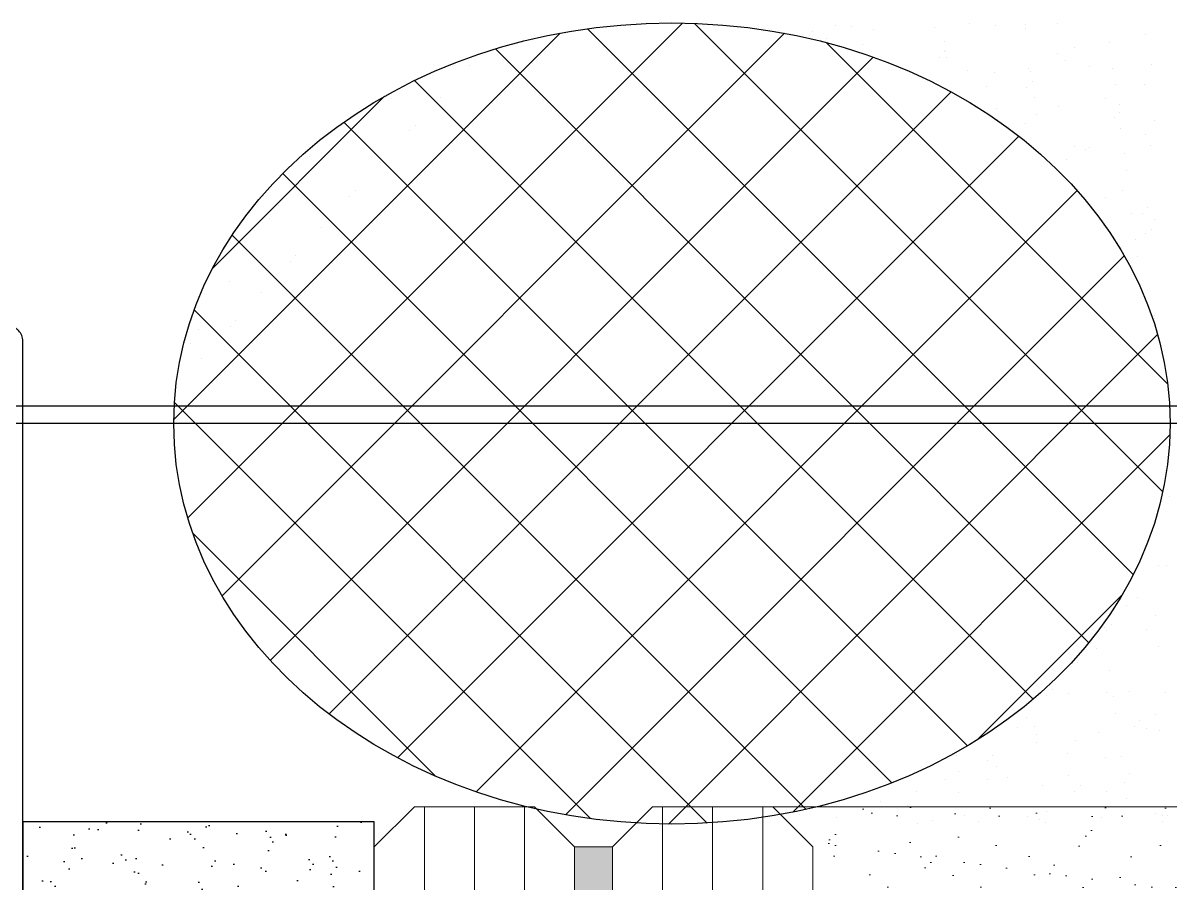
# Model space of a CAD drawing. Header units: millimetres. Extents: x 182 to 305, y 81 to 164.
# Drawn here: x 261.18892 to 261.21183, y 108.82059 to 108.83776 of the extents above; entities that cross this region are included whole.
import ezdxf

# ---------------------------------------------------------------- set-up
doc = ezdxf.new("R2010")
doc.units = ezdxf.units.MM
doc.linetypes.add('ACAD_ISO04W100', pattern=[30.5, 24, -3, 0.5, -3])
for name, color, linetype in [('Cascio-Accesorios', 7, 'Continuous'), ('Cascio-Perfil', 7, 'Continuous'), ('Cascio-Silicona', 7, 'Continuous')]:
    doc.layers.add(name, color=color, linetype=linetype)
doc.layers.add('Cascio-vidrio', color=7, linetype='Continuous', lineweight=9)

# ---------------------------------------------------------------- blocks, each defined once
blk = doc.blocks.new('DVH 6+12+4-4')
at = {"layer": 'Cascio-vidrio', "lineweight": 5}
h = blk.add_hatch(dxfattribs=at)
h.set_pattern_fill('AR-SAND', color=9, scale=0.025, style=0)
h.set_pattern_definition([(217.5, (241.7352, 295.9723), (0.0400008, -1.223533), [0, -0.9652, 0, -1.0795, 0, -1.031875]), (187.5, (241.7352, 295.9723), (-1.123808, -1.792063), [0, -0.5207, 0, -0.86995, 0, -0.333375]), (147.5, (242.5162, 295.9723), (-1.977481, -0.003593), [0, -0.3175, 0, -1.143, 0, -1.49225]), (137.5, (242.5162, 295.9723), (-1.908891, -0.557323), [0, -0.15875, 0, -0.7493, 0, -0.85725])])
h.paths.add_polyline_path([(-20.76, -5.2), (-20.76, 0.8), (-8.76, 0.8), (-8.76, -5.2), (-11.76, -3.2), (-17.76, -3.2)])
at = {"layer": 'Cascio-vidrio', "ltscale": 0.8}
h = blk.add_hatch(color=9, dxfattribs=at)
h.dxf.hatch_style = 1
h.paths.add_polyline_path([(-4.76, -96.521), (-4, -96.521), (-4, 0), (-4.76, 0)])
at = {"layer": 'Cascio-vidrio', "lineweight": 5}
blk.add_line((-7.76, 0.8), (-21.56, 0.8), dxfattribs=at)
at = {"layer": 'Cascio-vidrio', "color": 9, "ltscale": 0.8}
for p, q in [((-7.76, -96.521), (-7.76, 0.8)), ((-6.76, -96.521), (-6.76, 0.8)), ((-5.76, -96.521), (-5.76, 0.8)), ((-3, -96.521), (-3, 0.8)), ((-2, -96.521), (-2, 0.8)), ((-1, -96.521), (-1, 0.8))]:
    blk.add_line(p, q, dxfattribs=at)
at = {"layer": 'Cascio-vidrio', "ltscale": 0.8}
for points in [[(-8.76, -96.521), (-8.76, 0), (-7.96, 0.8), (-5.56, 0.8), (-4.76, 0), (-4.76, -96.521)], [(0, -96.521), (0, 0), (-0.8, 0.8), (-3.2, 0.8), (-4, 0), (-4, -96.521)]]:
    blk.add_lwpolyline(points, dxfattribs=at)
at = {"layer": 'Cascio-vidrio', "color": 9, "ltscale": 0.8}
blk.add_lwpolyline([(-4.76, -96.521), (-4.76, 0), (-4, 0), (-4, -96.521)], dxfattribs=at)
blk = doc.blocks.new('A$C563B6C09')
at = {"layer": 'Cascio-Silicona'}
h = blk.add_hatch(dxfattribs=at)
h.set_pattern_fill('AR-SAND', color=256, scale=0.507994, style=0)
h.set_pattern_definition([(142.5, (72753.0125, -14790.057), (0.032000274, 0.978815707), [0, -0.772151506, 0, -0.8635905, 0, -0.825490919]), (172.5, (72753.0125, -14790.057), (-0.899036676, 1.43363443), [0, -0.4165554176, 0, -0.695952344, 0, -0.266697066]), (212.5, (72753.6373, -14790.057), (-1.581966663, 0.002874768), [0, -0.253997206, 0, -0.914389941, 0, -1.193786867]), (222.5, (72753.6373, -14790.057), (-1.527095516, 0.445854282), [0, -0.126998603, 0, -0.599433406, 0, -0.685792456])])
h.paths.add_polyline_path([(80.265, 27.653), (97.353, 27.653), (97.353, 34.673), (80.265, 34.673)])
at = {"layer": 'Cascio-Perfil', "color": 8, "linetype": 'ACAD_ISO04W100', "ltscale": 0.5}
blk.add_line((105.653, 0.895), (105.653, 282.544), dxfattribs=at)
at = {"layer": 'Cascio-Perfil', "color": 9, "linetype": 'ACAD_ISO04W100', "ltscale": 0.5}
blk.add_line((105.653, 0.895), (105.653, 180.752), dxfattribs=at)
at = {"layer": 'Cascio-Perfil'}
blk.add_lwpolyline([(95.299, 34.673), (106.953, 34.673, 0.414214), (107.253, 34.973), (107.253, 50.265)], format="xyb", dxfattribs=at)
at = {"layer": 'Cascio-Silicona', "color": 1}
blk.add_lwpolyline([(80.265, 27.653), (97.353, 27.653), (97.353, 34.673), (80.265, 34.673)], close=True, dxfattribs=at)
at = {"xscale": -0.999919, "yscale": 0.999919, "zscale": 0.999919, "rotation": 270}
blk.add_blockref('DVH 6+12+4-4', (96.855, 27.653), dxfattribs=at)
blk = doc.blocks.new('CP102-Doble')
blk.add_blockref('A$C563B6C09', (-105.65322, -0.895036))

msp = doc.modelspace()

# ---------------------------------------------------------------- linework, layer by layer
at = {"layer": 'Cascio-Accesorios', "color": 252, "linetype": 'Continuous', "ltscale": 0.8}
for p, q in [((261.202094, 108.83776, -1322.203034), (261.19221, 108.827876, -1322.203034)), ((261.202094, 108.83776, -1322.203034), (261.19221, 108.827876, -1322.203034)), ((261.211098, 108.826745, -1322.203034), (261.200196, 108.837647, -1322.203034)), ((261.211098, 108.826745, -1322.203034), (261.200196, 108.837647, -1322.203034)), ((261.211688, 108.8284, -1322.203034), (261.202334, 108.837754, -1322.203034)), ((261.211688, 108.8284, -1322.203034), (261.202334, 108.837754, -1322.203034)), ((261.199647, 108.837558, -1322.203034), (261.191929, 108.829841, -1322.203034)), ((261.199647, 108.837558, -1322.203034), (261.191929, 108.829841, -1322.203034)), ((261.204133, 108.837555, -1322.203034), (261.192898, 108.82632, -1322.203034)), ((261.204133, 108.837555, -1322.203034), (261.192898, 108.82632, -1322.203034)), ((261.210212, 108.825386, -1322.203034), (261.198355, 108.837243, -1322.203034)), ((261.210212, 108.825386, -1322.203034), (261.198355, 108.837243, -1322.203034)), ((261.211786, 108.830547, -1322.203034), (261.204964, 108.837369, -1322.203034)), ((261.211786, 108.830547, -1322.203034), (261.204964, 108.837369, -1322.203034)), ((261.205904, 108.83708, -1322.203034), (261.193856, 108.825032, -1322.203034)), ((261.205904, 108.83708, -1322.203034), (261.193856, 108.825032, -1322.203034)), ((261.209098, 108.824255, -1322.203034), (261.19674, 108.836612, -1322.203034)), ((261.209098, 108.824255, -1322.203034), (261.19674, 108.836612, -1322.203034)), ((261.196141, 108.836298, -1322.203034), (261.192707, 108.832863, -1322.203034)), ((261.196141, 108.836298, -1322.203034), (261.192707, 108.832863, -1322.203034)), ((261.207458, 108.836389, -1322.203034), (261.19503, 108.823961, -1322.203034)), ((261.207458, 108.836389, -1322.203034), (261.19503, 108.823961, -1322.203034)), ((261.207784, 108.823323, -1322.203034), (261.195326, 108.835782, -1322.203034)), ((261.207784, 108.823323, -1322.203034), (261.195326, 108.835782, -1322.203034)), ((261.208815, 108.835501, -1322.203034), (261.1964, 108.823086, -1322.203034)), ((261.208815, 108.835501, -1322.203034), (261.1964, 108.823086, -1322.203034)), ((261.206276, 108.822586, -1322.203034), (261.194106, 108.834756, -1322.203034)), ((261.206276, 108.822586, -1322.203034), (261.194106, 108.834756, -1322.203034)), ((261.209976, 108.834417, -1322.203034), (261.197968, 108.822409, -1322.203034)), ((261.209976, 108.834417, -1322.203034), (261.197968, 108.822409, -1322.203034)), ((261.204558, 108.822059, -1322.203034), (261.193096, 108.833521, -1322.203034)), ((261.204558, 108.822059, -1322.203034), (261.193096, 108.833521, -1322.203034)), ((261.210918, 108.833114, -1322.203034), (261.199753, 108.821949, -1322.203034)), ((261.210918, 108.833114, -1322.203034), (261.199753, 108.821949, -1322.203034)), ((261.202588, 108.821784, -1322.203034), (261.192338, 108.832034, -1322.203034)), ((261.202588, 108.821784, -1322.203034), (261.192338, 108.832034, -1322.203034)), ((261.211586, 108.831537, -1322.203034), (261.201814, 108.821764, -1322.203034)), ((261.211586, 108.831537, -1322.203034), (261.201814, 108.821764, -1322.203034)), ((261.200256, 108.821872, -1322.203034), (261.191943, 108.830184, -1322.203034)), ((261.200256, 108.821872, -1322.203034), (261.191943, 108.830184, -1322.203034)), ((261.21183, 108.829535, -1322.203034), (261.204298, 108.822003, -1322.203034)), ((261.21183, 108.829535, -1322.203034), (261.204298, 108.822003, -1322.203034)), ((261.197161, 108.822721, -1322.203034), (261.192309, 108.827573, -1322.203034)), ((261.197161, 108.822721, -1322.203034), (261.192309, 108.827573, -1322.203034)), ((261.210872, 108.826333, -1322.203034), (261.207983, 108.823444, -1322.203034)), ((261.210872, 108.826333, -1322.203034), (261.207983, 108.823444, -1322.203034))]:
    msp.add_line(p, q, dxfattribs=at)
at = {"layer": 'Cascio-Accesorios', "color": 252, "ltscale": 0.8}
msp.add_ellipse((261.201881, 108.829763, -1322.203034), major_axis=(-0.009952, 0), ratio=0.803721, dxfattribs=at)
msp.add_ellipse((261.201881, 108.829763, -1322.203034), major_axis=(-0.009952, 0), ratio=0.803721, dxfattribs=at)
at = {"layer": 'Cascio-Perfil', "color": 252, "linetype": 'ACAD_ISO04W100', "ltscale": 0.5}
for q in [(260.942648, 108.829765, -1322.203034), (260.942648, 108.829765, -1322.203034), (261.042835, 108.829765, -1322.203034), (261.042835, 108.829765, -1322.203034), (261.042837, 108.829765, -1322.203034), (261.042837, 108.829765, -1322.203034)]:
    msp.add_line((261.222694, 108.829765, -1322.203034), q, dxfattribs=at)
at = {"layer": 'Cascio-Silicona', "color": 252, "linetype": 'Continuous', "ltscale": 0.8}
for p, q in [((261.205149, 108.837715, -1322.203034), (261.205149, 108.837715, -1322.203034)), ((261.205149, 108.837715, -1322.203034), (261.205149, 108.837715, -1322.203034)), ((261.20547, 108.837688, -1322.203034), (261.20547, 108.837688, -1322.203034)), ((261.20547, 108.837688, -1322.203034), (261.20547, 108.837688, -1322.203034)), ((261.207128, 108.837666, -1322.203034), (261.207128, 108.837666, -1322.203034)), ((261.207128, 108.837666, -1322.203034), (261.207128, 108.837666, -1322.203034)), ((261.207833, 108.83775, -1322.203034), (261.207833, 108.83775, -1322.203034)), ((261.207833, 108.83775, -1322.203034), (261.207833, 108.83775, -1322.203034)), ((261.208351, 108.837706, -1322.203034), (261.208351, 108.837706, -1322.203034)), ((261.208351, 108.837706, -1322.203034), (261.208351, 108.837706, -1322.203034)), ((261.208942, 108.837649, -1322.203034), (261.208942, 108.837649, -1322.203034)), ((261.208942, 108.837649, -1322.203034), (261.208942, 108.837649, -1322.203034)), ((261.208947, 108.837728, -1322.203034), (261.208947, 108.837728, -1322.203034)), ((261.208947, 108.837728, -1322.203034), (261.208947, 108.837728, -1322.203034)), ((261.209575, 108.837746, -1322.203034), (261.209575, 108.837746, -1322.203034)), ((261.209575, 108.837746, -1322.203034), (261.209575, 108.837746, -1322.203034)), ((261.204016, 108.837602, -1322.203034), (261.204016, 108.837602, -1322.203034)), ((261.204016, 108.837602, -1322.203034), (261.204016, 108.837602, -1322.203034)), ((261.204681, 108.837586, -1322.203034), (261.204681, 108.837586, -1322.203034)), ((261.204681, 108.837586, -1322.203034), (261.204681, 108.837586, -1322.203034)), ((261.204979, 108.837448, -1322.203034), (261.204979, 108.837448, -1322.203034)), ((261.204979, 108.837448, -1322.203034), (261.204979, 108.837448, -1322.203034)), ((261.205904, 108.837626, -1322.203034), (261.205904, 108.837626, -1322.203034)), ((261.205904, 108.837626, -1322.203034), (261.205904, 108.837626, -1322.203034)), ((261.211343, 108.837522, -1322.203034), (261.211343, 108.837522, -1322.203034)), ((261.211343, 108.837522, -1322.203034), (261.211343, 108.837522, -1322.203034)), ((261.205696, 108.837325, -1322.203034), (261.205696, 108.837325, -1322.203034)), ((261.205696, 108.837325, -1322.203034), (261.205696, 108.837325, -1322.203034)), ((261.207327, 108.837198, -1322.203034), (261.207327, 108.837198, -1322.203034)), ((261.207327, 108.837198, -1322.203034), (261.207327, 108.837198, -1322.203034)), ((261.207331, 108.837394, -1322.203034), (261.207331, 108.837394, -1322.203034)), ((261.207331, 108.837394, -1322.203034), (261.207331, 108.837394, -1322.203034)), ((261.207357, 108.837215, -1322.203034), (261.207357, 108.837215, -1322.203034)), ((261.207357, 108.837215, -1322.203034), (261.207357, 108.837215, -1322.203034)), ((261.209923, 108.837277, -1322.203034), (261.209923, 108.837277, -1322.203034)), ((261.209923, 108.837277, -1322.203034), (261.209923, 108.837277, -1322.203034)), ((261.210622, 108.837372, -1322.203034), (261.210622, 108.837372, -1322.203034)), ((261.210622, 108.837372, -1322.203034), (261.210622, 108.837372, -1322.203034)), ((261.197942, 108.837024, -1322.203034), (261.197942, 108.837024, -1322.203034)), ((261.197942, 108.837024, -1322.203034), (261.197942, 108.837024, -1322.203034)), ((261.20722, 108.837081, -1322.203034), (261.20722, 108.837081, -1322.203034)), ((261.20722, 108.837081, -1322.203034), (261.20722, 108.837081, -1322.203034)), ((261.207375, 108.837064, -1322.203034), (261.207375, 108.837064, -1322.203034)), ((261.207375, 108.837064, -1322.203034), (261.207375, 108.837064, -1322.203034)), ((261.209583, 108.837143, -1322.203034), (261.209583, 108.837143, -1322.203034)), ((261.209583, 108.837143, -1322.203034), (261.209583, 108.837143, -1322.203034)), ((261.209753, 108.837009, -1322.203034), (261.209753, 108.837009, -1322.203034)), ((261.209753, 108.837009, -1322.203034), (261.209753, 108.837009, -1322.203034)), ((261.197835, 108.836907, -1322.203034), (261.197835, 108.836907, -1322.203034)), ((261.197835, 108.836907, -1322.203034), (261.197835, 108.836907, -1322.203034)), ((261.207785, 108.83681, -1322.203034), (261.207785, 108.83681, -1322.203034)), ((261.207785, 108.83681, -1322.203034), (261.207785, 108.83681, -1322.203034)), ((261.208333, 108.836764, -1322.203034), (261.208333, 108.836764, -1322.203034)), ((261.208333, 108.836764, -1322.203034), (261.208333, 108.836764, -1322.203034)), ((261.209008, 108.83685, -1322.203034), (261.209008, 108.83685, -1322.203034)), ((261.209008, 108.83685, -1322.203034), (261.209008, 108.83685, -1322.203034)), ((261.209055, 108.836787, -1322.203034), (261.209055, 108.836787, -1322.203034)), ((261.209055, 108.836787, -1322.203034), (261.209055, 108.836787, -1322.203034)), ((261.210232, 108.83689, -1322.203034), (261.210232, 108.83689, -1322.203034)), ((261.210232, 108.83689, -1322.203034), (261.210232, 108.83689, -1322.203034)), ((261.21069, 108.836856, -1322.203034), (261.21069, 108.836856, -1322.203034)), ((261.21069, 108.836856, -1322.203034), (261.21069, 108.836856, -1322.203034)), ((261.211455, 108.83693, -1322.203034), (261.211455, 108.83693, -1322.203034)), ((261.211455, 108.83693, -1322.203034), (261.211455, 108.83693, -1322.203034)), ((261.208163, 108.836496, -1322.203034), (261.208163, 108.836496, -1322.203034)), ((261.208163, 108.836496, -1322.203034), (261.208163, 108.836496, -1322.203034)), ((261.209077, 108.83659, -1322.203034), (261.209077, 108.83659, -1322.203034)), ((261.209077, 108.83659, -1322.203034), (261.209077, 108.83659, -1322.203034)), ((261.210734, 108.836525, -1322.203034), (261.210734, 108.836525, -1322.203034)), ((261.210734, 108.836525, -1322.203034), (261.210734, 108.836525, -1322.203034)), ((261.211333, 108.836535, -1322.203034), (261.211333, 108.836535, -1322.203034)), ((261.211333, 108.836535, -1322.203034), (261.211333, 108.836535, -1322.203034)), ((261.197256, 108.836275, -1322.203034), (261.197256, 108.836275, -1322.203034)), ((261.197256, 108.836275, -1322.203034), (261.197256, 108.836275, -1322.203034)), ((261.20897, 108.836473, -1322.203034), (261.20897, 108.836473, -1322.203034)), ((261.20897, 108.836473, -1322.203034), (261.20897, 108.836473, -1322.203034)), ((261.209123, 108.83627, -1322.203034), (261.209123, 108.83627, -1322.203034)), ((261.209123, 108.83627, -1322.203034), (261.209123, 108.83627, -1322.203034)), ((261.208372, 108.836044, -1322.203034), (261.208372, 108.836044, -1322.203034)), ((261.208372, 108.836044, -1322.203034), (261.208372, 108.836044, -1322.203034)), ((261.209596, 108.836084, -1322.203034), (261.209596, 108.836084, -1322.203034)), ((261.209596, 108.836084, -1322.203034), (261.209596, 108.836084, -1322.203034)), ((261.210541, 108.836263, -1322.203034), (261.210541, 108.836263, -1322.203034)), ((261.210541, 108.836263, -1322.203034), (261.210541, 108.836263, -1322.203034)), ((261.210819, 108.836124, -1322.203034), (261.210819, 108.836124, -1322.203034)), ((261.210819, 108.836124, -1322.203034), (261.210819, 108.836124, -1322.203034)), ((261.208391, 108.835841, -1322.203034), (261.208391, 108.835841, -1322.203034)), ((261.208391, 108.835841, -1322.203034), (261.208391, 108.835841, -1322.203034)), ((261.209167, 108.83594, -1322.203034), (261.209167, 108.83594, -1322.203034)), ((261.209167, 108.83594, -1322.203034), (261.209167, 108.83594, -1322.203034)), ((261.21072, 108.835866, -1322.203034), (261.21072, 108.835866, -1322.203034)), ((261.21072, 108.835866, -1322.203034), (261.21072, 108.835866, -1322.203034)), ((261.210827, 108.835983, -1322.203034), (261.210827, 108.835983, -1322.203034)), ((261.210827, 108.835983, -1322.203034), (261.210827, 108.835983, -1322.203034)), ((261.211517, 108.835812, -1322.203034), (261.211517, 108.835812, -1322.203034)), ((261.211517, 108.835812, -1322.203034), (261.211517, 108.835812, -1322.203034)), ((261.196642, 108.835606, -1322.203034), (261.196642, 108.835606, -1322.203034)), ((261.196642, 108.835606, -1322.203034), (261.196642, 108.835606, -1322.203034)), ((261.19675, 108.835723, -1322.203034), (261.19675, 108.835723, -1322.203034)), ((261.19675, 108.835723, -1322.203034), (261.19675, 108.835723, -1322.203034)), ((261.208951, 108.83575, -1322.203034), (261.208951, 108.83575, -1322.203034)), ((261.208951, 108.83575, -1322.203034), (261.208951, 108.83575, -1322.203034)), ((261.210847, 108.835663, -1322.203034), (261.210847, 108.835663, -1322.203034)), ((261.210847, 108.835663, -1322.203034), (261.210847, 108.835663, -1322.203034)), ((261.211346, 108.835544, -1322.203034), (261.211346, 108.835544, -1322.203034)), ((261.211346, 108.835544, -1322.203034), (261.211346, 108.835544, -1322.203034)), ((261.209927, 108.835299, -1322.203034), (261.209927, 108.835299, -1322.203034)), ((261.209927, 108.835299, -1322.203034), (261.209927, 108.835299, -1322.203034)), ((261.210141, 108.835234, -1322.203034), (261.210141, 108.835234, -1322.203034)), ((261.210141, 108.835234, -1322.203034), (261.210141, 108.835234, -1322.203034)), ((261.210224, 108.835266, -1322.203034), (261.210224, 108.835266, -1322.203034)), ((261.210224, 108.835266, -1322.203034), (261.210224, 108.835266, -1322.203034)), ((261.210915, 108.835146, -1322.203034), (261.210915, 108.835146, -1322.203034)), ((261.210915, 108.835146, -1322.203034), (261.210915, 108.835146, -1322.203034)), ((261.211448, 108.835306, -1322.203034), (261.211448, 108.835306, -1322.203034)), ((261.211448, 108.835306, -1322.203034), (261.211448, 108.835306, -1322.203034)), ((261.194633, 108.83509, -1322.203034), (261.194633, 108.83509, -1322.203034)), ((261.194633, 108.83509, -1322.203034), (261.194633, 108.83509, -1322.203034)), ((261.196063, 108.834974, -1322.203034), (261.196063, 108.834974, -1322.203034)), ((261.196063, 108.834974, -1322.203034), (261.196063, 108.834974, -1322.203034)), ((261.209756, 108.835031, -1322.203034), (261.209756, 108.835031, -1322.203034)), ((261.209756, 108.835031, -1322.203034), (261.209756, 108.835031, -1322.203034)), ((261.210959, 108.834816, -1322.203034), (261.210959, 108.834816, -1322.203034)), ((261.210959, 108.834816, -1322.203034), (261.210959, 108.834816, -1322.203034)), ((261.19545, 108.834304, -1322.203034), (261.19545, 108.834304, -1322.203034)), ((261.19545, 108.834304, -1322.203034), (261.19545, 108.834304, -1322.203034)), ((261.195557, 108.834421, -1322.203034), (261.195557, 108.834421, -1322.203034)), ((261.195557, 108.834421, -1322.203034), (261.195557, 108.834421, -1322.203034)), ((261.210545, 108.834286, -1322.203034), (261.210545, 108.834286, -1322.203034)), ((261.210545, 108.834286, -1322.203034), (261.210545, 108.834286, -1322.203034)), ((261.210881, 108.834409, -1322.203034), (261.210881, 108.834409, -1322.203034)), ((261.210881, 108.834409, -1322.203034), (261.210881, 108.834409, -1322.203034)), ((261.194019, 108.834126, -1322.203034), (261.194019, 108.834126, -1322.203034)), ((261.194019, 108.834126, -1322.203034), (261.194019, 108.834126, -1322.203034)), ((261.211384, 108.834074, -1322.203034), (261.211384, 108.834074, -1322.203034)), ((261.211384, 108.834074, -1322.203034), (261.211384, 108.834074, -1322.203034)), ((261.193848, 108.833858, -1322.203034), (261.193848, 108.833858, -1322.203034)), ((261.193848, 108.833858, -1322.203034), (261.193848, 108.833858, -1322.203034)), ((261.211072, 108.833953, -1322.203034), (261.211072, 108.833953, -1322.203034)), ((261.211072, 108.833953, -1322.203034), (261.211072, 108.833953, -1322.203034)), ((261.211277, 108.833957, -1322.203034), (261.211277, 108.833957, -1322.203034)), ((261.211277, 108.833957, -1322.203034), (261.211277, 108.833957, -1322.203034)), ((261.211521, 108.833834, -1322.203034), (261.211521, 108.833834, -1322.203034)), ((261.211521, 108.833834, -1322.203034), (261.211521, 108.833834, -1322.203034)), ((261.194871, 108.833672, -1322.203034), (261.194871, 108.833672, -1322.203034)), ((261.194871, 108.833672, -1322.203034), (261.194871, 108.833672, -1322.203034)), ((261.21135, 108.833567, -1322.203034), (261.21135, 108.833567, -1322.203034)), ((261.21135, 108.833567, -1322.203034), (261.21135, 108.833567, -1322.203034)), ((261.211469, 108.833643, -1322.203034), (261.211469, 108.833643, -1322.203034)), ((261.211469, 108.833643, -1322.203034), (261.211469, 108.833643, -1322.203034)), ((261.21114, 108.833437, -1322.203034), (261.21114, 108.833437, -1322.203034)), ((261.21114, 108.833437, -1322.203034), (261.21114, 108.833437, -1322.203034)), ((261.194364, 108.83312, -1322.203034), (261.194364, 108.83312, -1322.203034)), ((261.194364, 108.83312, -1322.203034), (261.194364, 108.83312, -1322.203034)), ((261.211184, 108.833107, -1322.203034), (261.211184, 108.833107, -1322.203034)), ((261.211184, 108.833107, -1322.203034), (261.211184, 108.833107, -1322.203034)), ((261.194257, 108.833003, -1322.203034), (261.194257, 108.833003, -1322.203034)), ((261.194257, 108.833003, -1322.203034), (261.194257, 108.833003, -1322.203034)), ((261.193046, 108.832599, -1322.203034), (261.193046, 108.832599, -1322.203034)), ((261.193046, 108.832599, -1322.203034), (261.193046, 108.832599, -1322.203034)), ((261.193678, 108.832371, -1322.203034), (261.193678, 108.832371, -1322.203034)), ((261.193678, 108.832371, -1322.203034), (261.193678, 108.832371, -1322.203034)), ((261.211531, 108.831928, -1322.203034), (261.211531, 108.831928, -1322.203034)), ((261.211531, 108.831928, -1322.203034), (261.211531, 108.831928, -1322.203034)), ((261.193064, 108.831701, -1322.203034), (261.193064, 108.831701, -1322.203034)), ((261.193064, 108.831701, -1322.203034), (261.193064, 108.831701, -1322.203034)), ((261.193172, 108.831818, -1322.203034), (261.193172, 108.831818, -1322.203034)), ((261.193172, 108.831818, -1322.203034), (261.193172, 108.831818, -1322.203034)), ((261.211524, 108.831857, -1322.203034), (261.211524, 108.831857, -1322.203034)), ((261.211524, 108.831857, -1322.203034), (261.211524, 108.831857, -1322.203034)), ((261.192432, 108.831635, -1322.203034), (261.192432, 108.831635, -1322.203034)), ((261.192432, 108.831635, -1322.203034), (261.192432, 108.831635, -1322.203034)), ((261.192262, 108.831367, -1322.203034), (261.192262, 108.831367, -1322.203034)), ((261.192262, 108.831367, -1322.203034), (261.192262, 108.831367, -1322.203034)), ((261.192485, 108.831069, -1322.203034), (261.192485, 108.831069, -1322.203034)), ((261.192485, 108.831069, -1322.203034), (261.192485, 108.831069, -1322.203034)), ((261.191979, 108.830517, -1322.203034), (261.191979, 108.830517, -1322.203034)), ((261.191979, 108.830517, -1322.203034), (261.191979, 108.830517, -1322.203034)), ((261.211813, 108.829507, -1322.203034), (261.211813, 108.829507, -1322.203034)), ((261.211813, 108.829507, -1322.203034), (261.211813, 108.829507, -1322.203034)), ((261.211747, 108.828826, -1322.203034), (261.211747, 108.828826, -1322.203034)), ((261.211747, 108.828826, -1322.203034), (261.211747, 108.828826, -1322.203034)), ((261.211815, 108.828309, -1322.203034), (261.211815, 108.828309, -1322.203034)), ((261.211815, 108.828309, -1322.203034), (261.211815, 108.828309, -1322.203034)), ((261.211606, 108.826927, -1322.203034), (261.211606, 108.826927, -1322.203034)), ((261.211606, 108.826927, -1322.203034), (261.211606, 108.826927, -1322.203034)), ((261.211756, 108.826929, -1322.203034), (261.211756, 108.826929, -1322.203034)), ((261.211756, 108.826929, -1322.203034), (261.211756, 108.826929, -1322.203034)), ((261.211177, 108.826297, -1322.203034), (261.211177, 108.826297, -1322.203034)), ((261.211177, 108.826297, -1322.203034), (261.211177, 108.826297, -1322.203034)), ((261.21097, 108.826121, -1322.203034), (261.21097, 108.826121, -1322.203034)), ((261.21097, 108.826121, -1322.203034), (261.21097, 108.826121, -1322.203034)), ((261.210671, 108.825744, -1322.203034), (261.210671, 108.825744, -1322.203034)), ((261.210671, 108.825744, -1322.203034), (261.210671, 108.825744, -1322.203034)), ((261.211535, 108.825924, -1322.203034), (261.211535, 108.825924, -1322.203034)), ((261.211535, 108.825924, -1322.203034), (261.211535, 108.825924, -1322.203034)), ((261.210517, 108.825684, -1322.203034), (261.210517, 108.825684, -1322.203034)), ((261.210517, 108.825684, -1322.203034), (261.210517, 108.825684, -1322.203034)), ((261.210564, 108.825627, -1322.203034), (261.210564, 108.825627, -1322.203034)), ((261.210564, 108.825627, -1322.203034), (261.210564, 108.825627, -1322.203034)), ((261.211364, 108.825657, -1322.203034), (261.211364, 108.825657, -1322.203034)), ((261.211364, 108.825657, -1322.203034), (261.211364, 108.825657, -1322.203034)), ((261.211598, 108.825302, -1322.203034), (261.211598, 108.825302, -1322.203034)), ((261.211598, 108.825302, -1322.203034), (261.211598, 108.825302, -1322.203034)), ((261.210374, 108.825262, -1322.203034), (261.210374, 108.825262, -1322.203034)), ((261.210374, 108.825262, -1322.203034), (261.210374, 108.825262, -1322.203034)), ((261.209985, 108.824995, -1322.203034), (261.209985, 108.824995, -1322.203034)), ((261.209985, 108.824995, -1322.203034), (261.209985, 108.824995, -1322.203034)), ((261.210631, 108.824822, -1322.203034), (261.210631, 108.824822, -1322.203034)), ((261.210631, 108.824822, -1322.203034), (261.210631, 108.824822, -1322.203034)), ((261.209479, 108.824443, -1322.203034), (261.209479, 108.824443, -1322.203034)), ((261.209479, 108.824443, -1322.203034), (261.209479, 108.824443, -1322.203034)), ((261.209808, 108.824366, -1322.203034), (261.209808, 108.824366, -1322.203034)), ((261.209808, 108.824366, -1322.203034), (261.209808, 108.824366, -1322.203034)), ((261.210563, 108.824398, -1322.203034), (261.210563, 108.824398, -1322.203034)), ((261.210563, 108.824398, -1322.203034), (261.210563, 108.824398, -1322.203034)), ((261.211032, 108.824406, -1322.203034), (261.211032, 108.824406, -1322.203034)), ((261.211032, 108.824406, -1322.203034), (261.211032, 108.824406, -1322.203034)), ((261.211735, 108.824388, -1322.203034), (261.211735, 108.824388, -1322.203034)), ((261.211735, 108.824388, -1322.203034), (261.211735, 108.824388, -1322.203034)), ((261.209063, 108.824236, -1322.203034), (261.209063, 108.824236, -1322.203034)), ((261.209063, 108.824236, -1322.203034), (261.209063, 108.824236, -1322.203034)), ((261.209371, 108.824326, -1322.203034), (261.209371, 108.824326, -1322.203034)), ((261.209371, 108.824326, -1322.203034), (261.209371, 108.824326, -1322.203034)), ((261.210698, 108.824305, -1322.203034), (261.210698, 108.824305, -1322.203034)), ((261.210698, 108.824305, -1322.203034), (261.210698, 108.824305, -1322.203034)), ((261.210742, 108.823975, -1322.203034), (261.210742, 108.823975, -1322.203034)), ((261.210742, 108.823975, -1322.203034), (261.210742, 108.823975, -1322.203034)), ((261.211539, 108.823947, -1322.203034), (261.211539, 108.823947, -1322.203034)), ((261.211539, 108.823947, -1322.203034), (261.211539, 108.823947, -1322.203034)), ((261.208792, 108.823694, -1322.203034), (261.208792, 108.823694, -1322.203034)), ((261.208792, 108.823694, -1322.203034), (261.208792, 108.823694, -1322.203034)), ((261.208973, 108.823885, -1322.203034), (261.208973, 108.823885, -1322.203034)), ((261.208973, 108.823885, -1322.203034), (261.208973, 108.823885, -1322.203034)), ((261.209131, 108.82372, -1322.203034), (261.209131, 108.82372, -1322.203034)), ((261.209131, 108.82372, -1322.203034), (261.209131, 108.82372, -1322.203034)), ((261.211121, 108.823719, -1322.203034), (261.211121, 108.823719, -1322.203034)), ((261.211121, 108.823719, -1322.203034), (261.211121, 108.823719, -1322.203034)), ((261.211228, 108.823836, -1322.203034), (261.211228, 108.823836, -1322.203034)), ((261.211228, 108.823836, -1322.203034), (261.211228, 108.823836, -1322.203034)), ((261.211368, 108.823679, -1322.203034), (261.211368, 108.823679, -1322.203034)), ((261.211368, 108.823679, -1322.203034), (261.211368, 108.823679, -1322.203034)), ((261.209172, 108.82356, -1322.203034), (261.209172, 108.82356, -1322.203034)), ((261.209172, 108.82356, -1322.203034), (261.209172, 108.82356, -1322.203034)), ((261.209948, 108.823434, -1322.203034), (261.209948, 108.823434, -1322.203034)), ((261.209948, 108.823434, -1322.203034), (261.209948, 108.823434, -1322.203034)), ((261.210396, 108.8236, -1322.203034), (261.210396, 108.8236, -1322.203034)), ((261.210396, 108.8236, -1322.203034), (261.210396, 108.8236, -1322.203034)), ((261.211619, 108.82364, -1322.203034), (261.211619, 108.82364, -1322.203034)), ((261.211619, 108.82364, -1322.203034), (261.211619, 108.82364, -1322.203034)), ((261.209175, 108.823389, -1322.203034), (261.209175, 108.823389, -1322.203034)), ((261.209175, 108.823389, -1322.203034), (261.209175, 108.823389, -1322.203034)), ((261.207564, 108.823134, -1322.203034), (261.207564, 108.823134, -1322.203034)), ((261.207564, 108.823134, -1322.203034), (261.207564, 108.823134, -1322.203034)), ((261.208179, 108.823024, -1322.203034), (261.208179, 108.823024, -1322.203034)), ((261.208179, 108.823024, -1322.203034), (261.208179, 108.823024, -1322.203034)), ((261.208286, 108.823141, -1322.203034), (261.208286, 108.823141, -1322.203034)), ((261.208286, 108.823141, -1322.203034), (261.208286, 108.823141, -1322.203034)), ((261.209778, 108.823166, -1322.203034), (261.209778, 108.823166, -1322.203034)), ((261.209778, 108.823166, -1322.203034), (261.209778, 108.823166, -1322.203034)), ((261.210542, 108.823086, -1322.203034), (261.210542, 108.823086, -1322.203034)), ((261.210542, 108.823086, -1322.203034), (261.210542, 108.823086, -1322.203034)), ((261.210856, 108.823112, -1322.203034), (261.210856, 108.823112, -1322.203034)), ((261.210856, 108.823112, -1322.203034), (261.210856, 108.823112, -1322.203034)), ((261.207608, 108.822804, -1322.203034), (261.207608, 108.822804, -1322.203034)), ((261.207608, 108.822804, -1322.203034), (261.207608, 108.822804, -1322.203034)), ((261.208358, 108.822921, -1322.203034), (261.208358, 108.822921, -1322.203034)), ((261.208358, 108.822921, -1322.203034), (261.208358, 108.822921, -1322.203034)), ((261.211024, 108.822781, -1322.203034), (261.211024, 108.822781, -1322.203034)), ((261.211024, 108.822781, -1322.203034), (261.211024, 108.822781, -1322.203034)), ((261.207353, 108.822661, -1322.203034), (261.207353, 108.822661, -1322.203034)), ((261.207353, 108.822661, -1322.203034), (261.207353, 108.822661, -1322.203034)), ((261.208188, 108.822654, -1322.203034), (261.208188, 108.822654, -1322.203034)), ((261.208188, 108.822654, -1322.203034), (261.208188, 108.822654, -1322.203034)), ((261.208577, 108.822701, -1322.203034), (261.208577, 108.822701, -1322.203034)), ((261.208577, 108.822701, -1322.203034), (261.208577, 108.822701, -1322.203034)), ((261.209289, 108.822527, -1322.203034), (261.209289, 108.822527, -1322.203034)), ((261.209289, 108.822527, -1322.203034), (261.209289, 108.822527, -1322.203034)), ((261.2098, 108.822741, -1322.203034), (261.2098, 108.822741, -1322.203034)), ((261.2098, 108.822741, -1322.203034), (261.2098, 108.822741, -1322.203034)), ((261.210036, 108.822534, -1322.203034), (261.210036, 108.822534, -1322.203034)), ((261.210036, 108.822534, -1322.203034), (261.210036, 108.822534, -1322.203034)), ((261.210924, 108.822596, -1322.203034), (261.210924, 108.822596, -1322.203034)), ((261.210924, 108.822596, -1322.203034), (261.210924, 108.822596, -1322.203034)), ((261.206768, 108.822408, -1322.203034), (261.206768, 108.822408, -1322.203034)), ((261.206768, 108.822408, -1322.203034), (261.206768, 108.822408, -1322.203034)), ((261.207599, 108.822392, -1322.203034), (261.207599, 108.822392, -1322.203034)), ((261.207599, 108.822392, -1322.203034), (261.207599, 108.822392, -1322.203034)), ((261.209929, 108.822417, -1322.203034), (261.209929, 108.822417, -1322.203034)), ((261.209929, 108.822417, -1322.203034), (261.209929, 108.822417, -1322.203034)), ((261.210566, 108.822421, -1322.203034), (261.210566, 108.822421, -1322.203034)), ((261.210566, 108.822421, -1322.203034), (261.210566, 108.822421, -1322.203034)), ((261.206041, 108.822218, -1322.203034), (261.206041, 108.822218, -1322.203034)), ((261.206041, 108.822218, -1322.203034), (261.206041, 108.822218, -1322.203034)), ((261.206598, 108.822141, -1322.203034), (261.206598, 108.822141, -1322.203034)), ((261.206598, 108.822141, -1322.203034), (261.206598, 108.822141, -1322.203034)), ((261.210967, 108.822266, -1322.203034), (261.210967, 108.822266, -1322.203034)), ((261.210967, 108.822266, -1322.203034), (261.210967, 108.822266, -1322.203034)), ((261.20443, 108.821963, -1322.203034), (261.20443, 108.821963, -1322.203034)), ((261.20443, 108.821963, -1322.203034), (261.20443, 108.821963, -1322.203034)), ((261.205178, 108.821896, -1322.203034), (261.205178, 108.821896, -1322.203034)), ((261.205178, 108.821896, -1322.203034), (261.205178, 108.821896, -1322.203034)), ((261.207093, 108.82184, -1322.203034), (261.207093, 108.82184, -1322.203034)), ((261.207093, 108.82184, -1322.203034), (261.207093, 108.82184, -1322.203034)), ((261.207721, 108.821941, -1322.203034), (261.207721, 108.821941, -1322.203034)), ((261.207721, 108.821941, -1322.203034), (261.207721, 108.821941, -1322.203034)), ((261.208976, 108.821908, -1322.203034), (261.208976, 108.821908, -1322.203034)), ((261.208976, 108.821908, -1322.203034), (261.208976, 108.821908, -1322.203034)), ((261.209234, 108.821845, -1322.203034), (261.209234, 108.821845, -1322.203034)), ((261.209234, 108.821845, -1322.203034), (261.209234, 108.821845, -1322.203034)), ((261.209356, 108.822011, -1322.203034), (261.209356, 108.822011, -1322.203034)), ((261.209356, 108.822011, -1322.203034), (261.209356, 108.822011, -1322.203034)), ((261.210457, 108.821885, -1322.203034), (261.210457, 108.821885, -1322.203034)), ((261.210457, 108.821885, -1322.203034), (261.210457, 108.821885, -1322.203034)), ((261.211542, 108.82197, -1322.203034), (261.211542, 108.82197, -1322.203034)), ((261.211542, 108.82197, -1322.203034), (261.211542, 108.82197, -1322.203034)), ((261.211681, 108.821925, -1322.203034), (261.211681, 108.821925, -1322.203034)), ((261.211681, 108.821925, -1322.203034), (261.211681, 108.821925, -1322.203034)), ((261.211786, 108.821927, -1322.203034), (261.211786, 108.821927, -1322.203034)), ((261.211786, 108.821927, -1322.203034), (261.211786, 108.821927, -1322.203034)), ((261.206787, 108.821765, -1322.203034), (261.206787, 108.821765, -1322.203034)), ((261.206787, 108.821765, -1322.203034), (261.206787, 108.821765, -1322.203034)), ((261.20801, 108.821805, -1322.203034), (261.20801, 108.821805, -1322.203034)), ((261.20801, 108.821805, -1322.203034), (261.20801, 108.821805, -1322.203034)), ((261.209349, 108.821785, -1322.203034), (261.209349, 108.821785, -1322.203034)), ((261.209349, 108.821785, -1322.203034), (261.209349, 108.821785, -1322.203034)), ((261.211679, 108.82181, -1322.203034), (261.211679, 108.82181, -1322.203034)), ((261.211679, 108.82181, -1322.203034), (261.211679, 108.82181, -1322.203034))]:
    msp.add_line(p, q, dxfattribs=at)

# ---------------------------------------------------------------- block references
at = {"color": 252, "xscale": 0.001, "yscale": 0.001, "zscale": 0.001, "rotation": 90}
msp.add_blockref('CP102-Doble', (261.222694, 108.830106, -1322.203034), dxfattribs=at)

doc.saveas('drawing.dxf')
